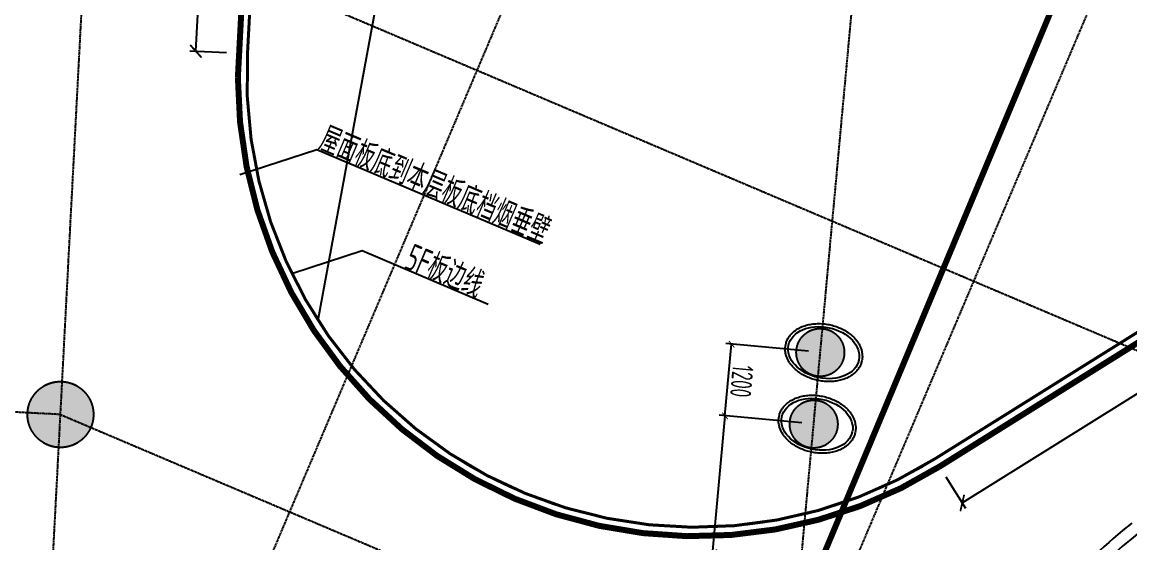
# Model space of a CAD drawing. Extents: x 11778731 to 12007717, y -6694179 to -6314888.
# Drawn here: x 11905633 to 11924109, y -6420424 to -6411741 of the extents above; entities that cross this region are included whole.
import ezdxf
from ezdxf.enums import TextEntityAlignment as Align
from ezdxf.xclip import XClip

# ---------------------------------------------------------------- set-up
doc = ezdxf.new("R2010")
doc.units = 0
doc.header["$LTSCALE"] = 10
doc.header["$MEASUREMENT"] = 0
doc.header["$XCLIPFRAME"] = 0
for name, pattern in [('A3-RG-axis-100$0$CENTER', [2, 1.25, -0.25, 0.25, -0.25]), ('A3-RI-5F$0$DASH', [0.35, 0.25, -0.1]), ('A3-RI-5F$0$DASHDOT', [1, 0.5, -0.25, 0, -0.25]), ('DASHED2', [0.375, 0.25, -0.125])]:
    doc.linetypes.add(name, pattern=pattern)
for name, color, linetype in [('A-CLOD', 200, 'Continuous'), ('A3-RB-5F-100$0$A-DIMS-100', 1, 'Continuous'), ('A3-RG-axis-100$0$A-DIMS-100', 1, 'Continuous'), ('A3-RG-axis-100$0$A-GRID', 1, 'A3-RG-axis-100$0$CENTER'), ('A3-RI-5F$0$0M-FIRE', 30, 'A3-RI-5F$0$DASHDOT'), ('A3-RI-5F$0$A-FLOR', 2, 'Continuous'), ('A3-RI-5F$0$A-STRS-HRAL', 80, 'Continuous'), ('A3-RI-5F$0$A-SYMB-VOID', 35, 'Continuous'), ('A3-RI-5F$0$A-WALL', 7, 'Continuous'), ('A3-RI-5F$0$A-WALL-FINI', 95, 'Continuous'), ('A3-RS-1F$0$A-HATH-GRAY', 8, 'Continuous'), ('A3-RS-1F$0$A-WALL', 7, 'Continuous'), ('A3-SYMB-5F-100$0$A-SYMB', 4, 'Continuous'), ('A3-SYMB-5F-100$0$A-SYMB-AREA', 4, 'Continuous'), ('A3-SYMB-5F-100$0$A-SYMB-NAME', 4, 'Continuous'), ('A3-SYMB-5F-100$0$A-SYMB-NAME-E', 4, 'Continuous')]:
    doc.layers.add(name, color=color, linetype=linetype)
doc.styles.add('A3-RB-5F-100$0$XD2008', font='xd-hzs.shx', dxfattribs={"width": 0.7, "bigfont": 'xd-hztxt.shx'})
doc.styles.add('A3-RG-axis-100$0$XD2008', font='xd-hzs.shx', dxfattribs={"width": 0.7, "bigfont": 'xd-hztxt.shx'})
doc.styles.add('A3-SYMB-5F-100$0$ECADI', font='hzs.shx', dxfattribs={"width": 0.7, "bigfont": 'hztxt.shx'})
doc.dimstyles.new('A3-RB-5F-100$0$XD100$0', dxfattribs={"dimscale": 100, "dimtxt": 3.5, "dimasz": 2, "dimexe": 1, "dimexo": 2, "dimgap": 0.5, "dimtad": 1, "dimdec": 0, "dimdsep": 46, "dimtxsty": 'A3-RB-5F-100$0$XD2008', "dimblk1": 'A3-RB-5F-100$0$_ARCHTICK', "dimblk2": 'A3-RB-5F-100$0$_ARCHTICK', "dimsah": 1, "dimcen": 2.5, "dimclrt": 4, "dimaunit": 1, "dimadec": 0, "dimazin": 0, "dimtfac": 1, "dimtdec": 0, "dimtix": 1, "dimtmove": 0, "dimatfit": 3, "dimfxl": 0, "dimtolj": 1, "dimtzin": 0, "dimarcsym": 0})
doc.dimstyles.new('A3-RG-axis-100$0$XD100$0', dxfattribs={"dimscale": 100, "dimtxt": 3.5, "dimasz": 1, "dimexe": 1, "dimexo": 2, "dimgap": 0.5, "dimtad": 1, "dimdec": 0, "dimdsep": 46, "dimtxsty": 'A3-RG-axis-100$0$XD2008', "dimblk1": 'A3-RG-axis-100$0$_ARCHTICK', "dimblk2": 'A3-RG-axis-100$0$_ARCHTICK', "dimsah": 1, "dimcen": 2.5, "dimclrt": 4, "dimaunit": 1, "dimadec": 0, "dimazin": 0, "dimtfac": 1, "dimtdec": 0, "dimtix": 1, "dimtmove": 0, "dimatfit": 3, "dimfxl": 0, "dimtolj": 1, "dimtzin": 0, "dimarcsym": 0})

# ---------------------------------------------------------------- blocks, each defined once
blk = doc.blocks.new('A3-RI-5F')
at = {"layer": 'A3-RI-5F$0$0M-FIRE', "const_width": 100}
for points in [[(11933349, -6404727), (11932521, -6402038, 0.237374), (11927444, -6396750, 0.048077), (11919169, -6394531, 0.182825), (11913721, -6395461, 0.136484), (11909036, -6399829), (11910317, -6401207, 0.126492), (11909728, -6403135), (11909231, -6412665, 0.122395), (11910121, -6416246)], [(11933349, -6404727), (11934132, -6407269, -0.337673), (11932395, -6411991), (11920935, -6419152, -0.435269), (11910121, -6416246)]]:
    blk.add_lwpolyline(points, format="xyb", dxfattribs=at)
at = {"layer": 'A3-RI-5F$0$A-FLOR', "linetype": 'A3-RI-5F$0$DASH', "const_width": 50}
blk.add_lwpolyline([(11914013, -6395489, 0.142442), (11909142, -6399943), (11910425, -6401323, 0.117354), (11909874, -6403180), (11909391, -6412272, 0.606815), (11920855, -6419025), (11932286, -6411883, 0.340038), (11933989, -6407313), (11932378, -6402083)], format="xyb", dxfattribs=at)
at = {"layer": 'A3-RI-5F$0$A-STRS-HRAL'}
for p, q in [((11909241, -6412264), (11909705, -6403422)), ((11909391, -6412272), (11909855, -6403430)), ((11920855, -6419025), (11932286, -6411883)), ((11932365, -6412010), (11920935, -6419152))]:
    blk.add_line(p, q, dxfattribs=at)
for radius in [7650, 7500]:
    blk.add_arc((11916881, -6412665), radius, 177, 302, dxfattribs=at)
at = {"layer": 'A3-RI-5F$0$A-SYMB-VOID'}
blk.add_lwpolyline([(11910576, -6416677), (11913855, -6398883), (11930577, -6398990)], dxfattribs=at)
at = {"layer": 'A3-RI-5F$0$A-WALL'}
for radius, end in [(7000, 154.1766), (6800, 151.5714)]:
    blk.add_arc((11928439, -6425622), radius, 127.8445, end, dxfattribs=at)
at = {"layer": 'A3-RI-5F$0$A-WALL-FINI'}
for centre in [(11919004, -6417252), (11918893, -6418447)]:
    blk.add_ellipse(centre, major_axis=(587, -125), ratio=0.708333, dxfattribs=at)
for points in [[(11919640, -6417388), (11919643, -6417375), (11919645, -6417363), (11919648, -6417333), (11919648, -6417315), (11919646, -6417279), (11919644, -6417261), (11919638, -6417226), (11919633, -6417208), (11919621, -6417173), (11919614, -6417156), (11919597, -6417122), (11919588, -6417105), (11919567, -6417072), (11919556, -6417057), (11919525, -6417018), (11919504, -6416996), (11919459, -6416955), (11919435, -6416936), (11919383, -6416900), (11919356, -6416883), (11919299, -6416853), (11919269, -6416839), (11919207, -6416815), (11919175, -6416805), (11919111, -6416788), (11919078, -6416782), (11919012, -6416772), (11918979, -6416769), (11918913, -6416767), (11918880, -6416768), (11918816, -6416774), (11918785, -6416778), (11918723, -6416792), (11918694, -6416800), (11918637, -6416821), (11918610, -6416833), (11918559, -6416861), (11918535, -6416876), (11918495, -6416908), (11918479, -6416922), (11918449, -6416954), (11918436, -6416971), (11918412, -6417006), (11918401, -6417024), (11918385, -6417059), (11918379, -6417076), (11918370, -6417109), (11918366, -6417126), (11918362, -6417161), (11918361, -6417179), (11918361, -6417214), (11918363, -6417231), (11918368, -6417267), (11918372, -6417284), (11918383, -6417319), (11918390, -6417336), (11918405, -6417370), (11918413, -6417387), (11918433, -6417419), (11918444, -6417435), (11918473, -6417474), (11918493, -6417496), (11918536, -6417538), (11918560, -6417557), (11918610, -6417594), (11918637, -6417611), (11918693, -6417643), (11918722, -6417657), (11918783, -6417682), (11918814, -6417693), (11918878, -6417711), (11918911, -6417718), (11918976, -6417729), (11919009, -6417733), (11919075, -6417737), (11919107, -6417736), (11919172, -6417732), (11919204, -6417729), (11919265, -6417717), (11919295, -6417709), (11919353, -6417690), (11919381, -6417679), (11919433, -6417653), (11919458, -6417638), (11919499, -6417608), (11919517, -6417593), (11919549, -6417562), (11919563, -6417545), (11919589, -6417510), (11919601, -6417491), (11919618, -6417456), (11919625, -6417440), (11919634, -6417411), (11919637, -6417400), (11919640, -6417388)], [(11919529, -6418583), (11919532, -6418570), (11919534, -6418558), (11919537, -6418527), (11919537, -6418510), (11919536, -6418474), (11919533, -6418456), (11919527, -6418421), (11919522, -6418403), (11919510, -6418368), (11919503, -6418351), (11919487, -6418317), (11919477, -6418300), (11919456, -6418267), (11919445, -6418251), (11919414, -6418213), (11919393, -6418191), (11919348, -6418150), (11919324, -6418131), (11919272, -6418095), (11919245, -6418078), (11919188, -6418048), (11919158, -6418034), (11919096, -6418010), (11919064, -6418000), (11919000, -6417983), (11918967, -6417976), (11918901, -6417967), (11918868, -6417964), (11918802, -6417962), (11918770, -6417963), (11918705, -6417968), (11918674, -6417973), (11918612, -6417986), (11918583, -6417995), (11918526, -6418016), (11918499, -6418028), (11918448, -6418056), (11918424, -6418071), (11918384, -6418102), (11918368, -6418117), (11918338, -6418149), (11918325, -6418166), (11918301, -6418201), (11918290, -6418219), (11918275, -6418254), (11918268, -6418271), (11918259, -6418304), (11918255, -6418321), (11918251, -6418356), (11918250, -6418373), (11918250, -6418409), (11918252, -6418426), (11918258, -6418461), (11918262, -6418479), (11918272, -6418514), (11918279, -6418531), (11918294, -6418565), (11918303, -6418581), (11918322, -6418614), (11918333, -6418630), (11918362, -6418668), (11918382, -6418690), (11918425, -6418732), (11918449, -6418752), (11918499, -6418789), (11918526, -6418806), (11918582, -6418837), (11918612, -6418852), (11918672, -6418877), (11918703, -6418887), (11918767, -6418906), (11918800, -6418913), (11918865, -6418924), (11918898, -6418928), (11918964, -6418931), (11918997, -6418931), (11919061, -6418927), (11919093, -6418923), (11919155, -6418912), (11919185, -6418904), (11919242, -6418885), (11919270, -6418874), (11919322, -6418848), (11919347, -6418833), (11919388, -6418803), (11919406, -6418788), (11919438, -6418757), (11919453, -6418740), (11919479, -6418705), (11919490, -6418686), (11919507, -6418651), (11919514, -6418635), (11919523, -6418606), (11919526, -6418594), (11919529, -6418583)]]:
    blk.add_open_spline(points, degree=3, knots=[0, 0, 0, 0, 0.076523, 0.076523, 0.183626, 0.183626, 0.290729, 0.290729, 0.397831, 0.397831, 0.504934, 0.504934, 0.612037, 0.612037, 0.719139, 0.719139, 0.87668, 0.87668, 1.03422, 1.03422, 1.191761, 1.191761, 1.349301, 1.349301, 1.506841, 1.506841, 1.664382, 1.664382, 1.821922, 1.821922, 1.979462, 1.979462, 2.137003, 2.137003, 2.294543, 2.294543, 2.452083, 2.452083, 2.609624, 2.609624, 2.73537, 2.73537, 2.861116, 2.861116, 2.986863, 2.986863, 3.092591, 3.092591, 3.198319, 3.198319, 3.304047, 3.304047, 3.409776, 3.409776, 3.515504, 3.515504, 3.621232, 3.621232, 3.72696, 3.72696, 3.832689, 3.832689, 3.989552, 3.989552, 4.146415, 4.146415, 4.303278, 4.303278, 4.460141, 4.460141, 4.617004, 4.617004, 4.773867, 4.773867, 4.93073, 4.93073, 5.087593, 5.087593, 5.244456, 5.244456, 5.401319, 5.401319, 5.558182, 5.558182, 5.715045, 5.715045, 5.84446, 5.84446, 5.973874, 5.973874, 6.103289, 6.103289, 6.20947, 6.20947, 6.283185, 6.283185, 6.283185, 6.283185], dxfattribs=at)
blk = doc.blocks.new('A3-RG-axis-100$0$_ARCHTICK')
at = {"color": 0, "linetype": 'ByBlock', "const_width": 0.15}
blk.add_lwpolyline([(-0.5, -0.5), (0.5, 0.5)], dxfattribs=at)
blk = doc.blocks.new('*D274')
at = {"layer": 'A3-RG-axis-100$0$A-DIMS-100', "color": 0, "lineweight": -2}
for p, q in [((11917356, -6418306), (11917467, -6417111)), ((11918748, -6417230), (11917368, -6417102)), ((11918637, -6418425), (11917257, -6418297))]:
    blk.add_line(p, q, dxfattribs=at)
at = {"layer": 'Defpoints', "color": 0}
for p in [(11917467, -6417111), (11918947, -6417249), (11918836, -6418444)]:
    blk.add_point(p, dxfattribs=at)
at = {"layer": 'A3-RG-axis-100$0$A-DIMS-100', "color": 0, "lineweight": -2, "xscale": 100, "yscale": 100, "zscale": 100}
for p, rotation in [((11917467, -6417111), 84.69567084425691), ((11917356, -6418306), 264.6956708442569)]:
    blk.add_blockref('A3-RG-axis-100$0$_ARCHTICK', p, dxfattribs=dict(at, rotation=rotation))
at = {"layer": 'A3-RG-axis-100$0$A-DIMS-100', "color": 4, "insert": (11917636, -6417730), "char_height": 350, "attachment_point": 5, "rotation": 264.6957, "style": 'A3-RG-axis-100$0$XD2008'}
blk.add_mtext('\\A1;1200', dxfattribs=at)
blk = doc.blocks.new('*D275')
at = {"layer": 'A3-RG-axis-100$0$A-DIMS-100', "color": 0, "lineweight": -2}
for p, q in [((11917356, -6418306), (11916894, -6423285)), ((11918637, -6418425), (11917257, -6418297)), ((11918178, -6423404), (11916794, -6423276))]:
    blk.add_line(p, q, dxfattribs=at)
at = {"layer": 'Defpoints', "color": 0}
for p in [(11918836, -6418444), (11916894, -6423285), (11918377, -6423423)]:
    blk.add_point(p, dxfattribs=at)
at = {"layer": 'A3-RG-axis-100$0$A-DIMS-100', "color": 0, "lineweight": -2, "xscale": 100, "yscale": 100, "zscale": 100}
for p, rotation in [((11917356, -6418306), 84.69567084425691), ((11916894, -6423285), 264.6956708442569)]:
    blk.add_blockref('A3-RG-axis-100$0$_ARCHTICK', p, dxfattribs=dict(at, rotation=rotation))
at = {"layer": 'A3-RG-axis-100$0$A-DIMS-100', "color": 4, "insert": (11917349, -6420816), "char_height": 350, "attachment_point": 5, "rotation": 264.6957, "style": 'A3-RG-axis-100$0$XD2008'}
blk.add_mtext('\\A1;5000', dxfattribs=at)
blk = doc.blocks.new('A3-SYMB-5F-100$0$ECADI-TAG-ROOM')
at = {"layer": 'A3-SYMB-5F-100$0$A-SYMB-AREA', "style": 'A3-SYMB-5F-100$0$ECADI', "width": 0.7}
blk.add_attdef('340M2', text='', height=2.5, dxfattribs=at).set_placement((7.17, -1.75), align=Align.MIDDLE_LEFT)
at = {"layer": 'A3-SYMB-5F-100$0$A-SYMB-NAME', "style": 'A3-SYMB-5F-100$0$ECADI', "width": 0.7}
blk.add_attdef('CHINESENAME', (-5.13, 0.09), '', height=4.5, dxfattribs=at)
at = {"layer": 'A3-SYMB-5F-100$0$A-SYMB-NAME-E', "style": 'A3-SYMB-5F-100$0$ECADI', "width": 0.7}
for tag, p in [('ENGLISHHIGH', (-5.13, 8.04)), ('ENGLISHLOW', (-5.13, 4.84))]:
    blk.add_attdef(tag, p, '', height=2.5, dxfattribs=at)
blk = doc.blocks.new('A3-SYMB-5F-100')
at = {"layer": 'A3-SYMB-5F-100$0$A-SYMB'}
for points in [[(11909262, -6414283), (11910547, -6413863), (11914274, -6415445)], [(11910150, -6415928), (11911302, -6415551), (11913404, -6416443)]]:
    blk.add_lwpolyline(points, dxfattribs=at)
ref = blk.add_blockref('A3-SYMB-5F-100$0$ECADI-TAG-ROOM', (11913288, -6414968), dxfattribs=dict(at, xscale=-99.99999999989046, yscale=100.0000000001164, rotation=337.0000000003391))
ref.add_attrib('CHINESENAME', '屋面板底到本层板底档烟垂壁', (11910547, -6413863), dxfattribs={"height": 450, "rotation": 337, "style": 'A3-SYMB-5F-100$0$ECADI', "width": 0.7})
ref = blk.add_blockref('A3-SYMB-5F-100$0$ECADI-TAG-ROOM', (11914722, -6416943), dxfattribs=dict(at, xscale=-99.99999999989046, yscale=100.0000000001164, rotation=337.0000000003391))
ref.add_attrib('CHINESENAME', '5F板边线', (11911981, -6415839), dxfattribs={"height": 450, "rotation": 337, "style": 'A3-SYMB-5F-100$0$ECADI', "width": 0.7})
blk = doc.blocks.new('A3-RS-1F')
at = {"layer": 'A3-RS-1F$0$A-HATH-GRAY'}
h = blk.add_hatch(color=256, dxfattribs=at)
edge = h.paths.add_edge_path()
edge.add_arc((11918946, -6417249), 400, 0, 360)
h = blk.add_hatch(color=256, dxfattribs=at)
edge = h.paths.add_edge_path()
edge.add_arc((11906272, -6418284), 550, 0, 360)
h = blk.add_hatch(color=256, dxfattribs=at)
edge = h.paths.add_edge_path()
edge.add_arc((11918836, -6418444), 400, 0, 360)
at = {"layer": 'A3-RS-1F$0$A-WALL'}
for centre, radius in [((11918946, -6417249), 400), ((11906272, -6418284), 550), ((11918836, -6418444), 400)]:
    blk.add_circle(centre, radius, dxfattribs=at)
blk = doc.blocks.new('A3-RB-5F-100$0$_ARCHTICK')
at = {"color": 0, "linetype": 'ByBlock', "const_width": 0.15}
blk.add_lwpolyline([(-0.5, -0.5), (0.5, 0.5)], dxfattribs=at)
blk = doc.blocks.new('*D582')
at = {"layer": 'A3-RB-5F-100$0$A-DIMS-100', "color": 0, "lineweight": -2}
for p, q in [((11908531, -6412227), (11908994, -6403385)), ((11909504, -6403412), (11908894, -6403380)), ((11909042, -6412254), (11908432, -6412222))]:
    blk.add_line(p, q, dxfattribs=at)
at = {"layer": 'Defpoints', "color": 0}
for p in [(11908994, -6403385), (11909704, -6403422), (11909241, -6412264)]:
    blk.add_point(p, dxfattribs=at)
at = {"layer": 'A3-RB-5F-100$0$A-DIMS-100', "color": 0, "lineweight": -2, "xscale": 200, "yscale": 200, "zscale": 200}
for p, rotation in [((11908994, -6403385), 87.0040044115439), ((11908531, -6412227), 267.0040044115439)]:
    blk.add_blockref('A3-RB-5F-100$0$_ARCHTICK', p, dxfattribs=dict(at, rotation=rotation))
at = {"layer": 'A3-RB-5F-100$0$A-DIMS-100', "color": 4, "insert": (11908650, -6405650), "char_height": 350, "attachment_point": 5, "rotation": 87.004, "style": 'A3-RB-5F-100$0$XD2008'}
blk.add_mtext('\\A1;8854', dxfattribs=at)
blk = doc.blocks.new('*D583')
at = {"layer": 'A3-RB-5F-100$0$A-DIMS-100', "color": 0, "lineweight": -2}
for p, q in [((11932471, -6412179), (11932797, -6412701)), ((11921314, -6419759), (11932744, -6412617)), ((11921041, -6419322), (11921367, -6419844))]:
    blk.add_line(p, q, dxfattribs=at)
at = {"layer": 'Defpoints', "color": 0}
for p in [(11932365, -6412010), (11932744, -6412617), (11920935, -6419152)]:
    blk.add_point(p, dxfattribs=at)
at = {"layer": 'A3-RB-5F-100$0$A-DIMS-100', "color": 0, "lineweight": -2, "xscale": 200, "yscale": 200, "zscale": 200}
for p, rotation in [((11932744, -6412617), 31.99999999988234), ((11921314, -6419759), 211.9999999998823)]:
    blk.add_blockref('A3-RB-5F-100$0$_ARCHTICK', p, dxfattribs=dict(at, rotation=rotation))
at = {"layer": 'A3-RB-5F-100$0$A-DIMS-100', "color": 4, "insert": (11926910, -6415997), "char_height": 350, "attachment_point": 5, "rotation": 32, "style": 'A3-RB-5F-100$0$XD2008'}
blk.add_mtext('\\A1;13478', dxfattribs=at)
blk = doc.blocks.new('A3-RG-axis-100')
at = {"layer": 'A3-RG-axis-100$0$A-GRID'}
for p, q in [((11905726.9, -6428689.6), (11909024.2, -6365773.6)), ((11918377.3, -6423422.6), (11921340.9, -6391263.8)), ((11916344.3, -6405177.9), (11898275.1, -6447746.3)), ((11924628.9, -6408694.5), (11906537.9, -6451314.1)), ((11906717.6, -6409782.5), (11989058.9, -6444734.3)), ((11906272, -6418284.3), (11890183.5, -6417441.1)), ((11906272, -6418284.3), (11985933, -6452098.3))]:
    blk.add_line(p, q, dxfattribs=at)
blk.add_arc((11778730.7, -6694178.7), 294300, 57.267208, 69.150423, dxfattribs=at)
at = {"layer": 'A3-RG-axis-100$0$A-DIMS-100'}
for base, p1, p2, picture, middle in [((11917467.2, -6417111.4), (11918836.1, -6418443.7), (11918947, -6417248.8), '*D274', (11917411.8, -6417708.8)), ((11916894.1, -6423284.9), (11918836.2, -6418443.6), (11918377.2, -6423422.6), '*D275', (11917125.2, -6420795.6))]:
    dim = blk.add_linear_dim(base=base, p1=p1, p2=p2, angle=264.69567, dimstyle='A3-RG-axis-100$0$XD100$0', override={"dimasz": 1}, dxfattribs=at)
    dim.commit()
    dim.dimension.update_dxf_attribs({"geometry": picture, "text_midpoint": middle, "dimtype": 128})
blk = doc.blocks.new('A3-RB-5F-100')
at = {"layer": 'A3-RB-5F-100$0$A-DIMS-100'}
dim = blk.add_linear_dim(base=(11908994.3, -6403384.9), p1=(11909241.4, -6412264.2), p2=(11909704.2, -6403422), angle=87.004, dimstyle='A3-RB-5F-100$0$XD100$0', dxfattribs=at)
dim.commit()
dim.dimension.update_dxf_attribs({"geometry": '*D582', "text_midpoint": (11908875.1, -6405661.5), "dimtype": 129})
dim = blk.add_aligned_dim(p1=(11920934.8, -6419152.1), p2=(11932365, -6412009.7), distance=-715.6, dimstyle='A3-RB-5F-100$0$XD100$0', dxfattribs=at)
dim.commit()
dim.dimension.update_dxf_attribs({"geometry": '*D583', "text_midpoint": (11926909.9, -6415997)})

msp = doc.modelspace()

# ---------------------------------------------------------------- linework, layer by layer
at = {"layer": 'A-CLOD', "linetype": 'DASHED2', "const_width": 100}
msp.add_lwpolyline([(11925732, -6406096), (11943019, -6413471, -0.413788), (11943336, -6414257), (11935490, -6432741, -0.414214), (11934703, -6433059), (11917500, -6425756, -0.414214), (11917183, -6424970), (11924945, -6406413, -0.414639)], format="xyb", close=True, dxfattribs=at)

# ---------------------------------------------------------------- block references
for name in ['A3-RI-5F', 'A3-RB-5F-100', 'A3-RG-axis-100', 'A3-SYMB-5F-100']:
    msp.add_blockref(name, (0, 0))
ref = msp.add_blockref('A3-RS-1F', (0, 0))
XClip(ref).set_block_clipping_path([(11889357.2540208902, -6419160.0659107883), (11910185.3192560691, -6426457.2118252832), (11927068.6119189896, -6433453.578039011), (11979134.5699833296, -6452657.9184868541), (12009188.7333128508, -6389730.3223040896), (11892617.6820170097, -6360484.8154213969), (11881387.5678784791, -6407421.677106794)])

doc.saveas('drawing.dxf')
